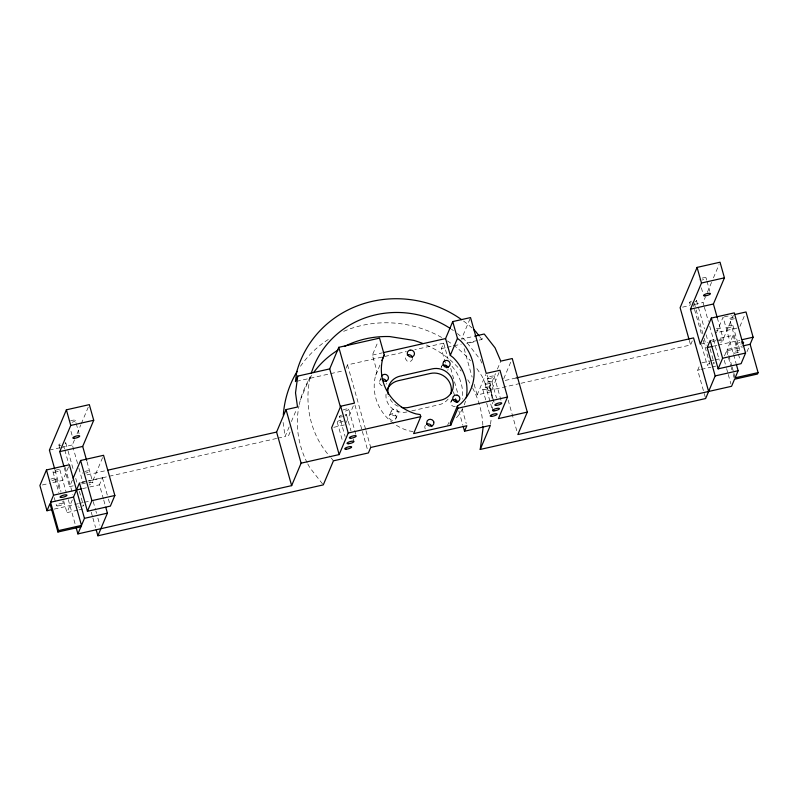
<?xml version="1.0" encoding="UTF-8"?>
<svg xmlns="http://www.w3.org/2000/svg" width="798" height="798" viewBox="0 0 798 798"><rect width="100%" height="100%" fill="white"/><g stroke="black" fill="none" stroke-linecap="round" stroke-linejoin="round"><path stroke-width="0.6" stroke-dasharray="3.99 2.99" d="M490.521 424.187L491.319 418.132M492.276 410.87L492.735 402.382M77.586 463.588L72.349 444.955L74.703 439.349M77.067 433.753L80.837 424.795M81.306 423.678L88.379 406.88M68.548 466.79L62.852 480.336L49.566 483.339M73.217 485.832L69.596 486.65L72.718 479.229M77.835 510.171L66.962 512.625L72.917 498.481M276.607 438.461L82.822 482.221L83.68 480.206M102.603 457.573L92.548 481.473L88.917 482.291M103.431 498.979L99.441 484.815L102.423 477.743L87.93 481.014M277.824 438.192L285.086 436.546L289.484 426.112M291.37 421.613L296.577 409.264M300.407 399.858L310.532 375.808C303.669 404.097 310.502 435.548 330.472 457.064M288.527 435.768L290.233 431.728M346.123 368.157L347.509 364.876L383.559 356.736M393.544 423.389A46.763 44.299 22.8 0 1 375.708 375.14L377.115 371.888L372.397 355.09L378.132 341.464M346.342 422.421L353.514 405.394M375.708 375.14L379.998 364.955M379.539 381.374L381.474 376.776M389.544 415.269L391.479 410.671M395.878 418.671A3.601 3.411 22.8 0 0 392.556 413.534L390.082 414.551A3.601 3.411 22.8 0 0 390.302 419.419A3.601 3.411 22.8 0 0 395.339 419.389L397.813 414.072A3.601 3.411 22.8 0 0 394.491 408.935L392.018 409.953A3.601 3.411 22.8 0 0 392.237 414.82A3.601 3.411 22.8 0 0 397.284 414.79L397.813 414.072M445.384 363L441.344 348.636L443.648 343.16L414.81 349.674M442.311 364.706L441.154 367.459A3.601 3.411 22.8 0 1 441.503 366.641L441.793 366.302M470.052 318.711L461.453 339.14L473.443 336.437M450.88 402.052L452.037 399.299M479.159 340.098L481.932 339.479L483.309 336.187M447.588 425.344L448.755 422.591M499.029 372.536L490.9 391.828L477.134 394.94L485.733 374.501M519.817 383.539L488.326 390.651L495.508 373.614M497.413 369.075L500.765 361.125M503.728 378.741L511.299 360.776M704.055 306.063L703.068 302.522L705.422 296.926M707.307 292.447L711.547 282.372M713.432 277.894L719.098 264.447M521.024 383.269L690.589 344.975L692.285 340.936M705.312 397.364L697.681 370.202L699.377 366.162M733.352 315.09L723.257 339.04L717.222 340.407M724.454 355.928L726.589 350.871L742.29 347.329M731.826 365.993L727.178 349.454L733.133 335.31L716.225 339.13M739.936 326.432L745.083 314.203M746.988 351.748L749.541 345.694M372.397 355.09L381.993 352.925M384.766 356.457L406.391 351.579M296.567 381.334L329.514 373.893M330.721 373.624L342.781 370.9M441.344 348.636L446.032 347.579M447.209 347.32L461.284 344.138M477.124 340.556L467.149 342.811L466.85 343.519L475.718 341.514M49.396 450.132L60.269 447.678M61.476 447.409L72.349 444.955M682.529 307.16L689.771 305.524M694.609 304.437L703.068 302.522M724.275 316.896L731.527 315.26M42.314 484.975L48.359 483.608M87.022 474.88L105.246 470.76M505.214 380.437L516.146 377.973M737.053 328.088L716.514 332.726L723.068 317.165L736.135 363.649M80.678 482.65L86.723 481.284M710.19 340.497L715.018 339.409M81.675 483.927L87.71 482.561M700.305 344.227L707.557 342.591M712.385 341.494L716.015 340.676M333.773 427.319L344.357 424.925M411.748 410.89L439.119 404.716A16.788 15.9 22.8 0 0 449.194 397.574M82.533 488.635L88.568 487.269M89.785 486.989L99.441 484.815M713.242 346.202L716.873 345.384M718.08 345.115L739.826 340.207M727.178 349.454L741.681 346.182M54.234 509.104L73.566 504.735M74.773 504.466L78.394 503.648M79.6 503.368L83.231 502.55M84.438 502.281L89.266 501.194M701.861 362.851L709.113 361.215M710.32 360.945L713.941 360.127M715.148 359.858L719.986 358.761M79.042 509.902L82.663 509.084M697.681 370.202L700.095 369.654M701.302 369.384L710.968 367.2M712.175 366.93L715.796 366.112M413.045 431.538L408.845 430.87A46.763 44.299 22.8 0 1 394.541 424.097M479.827 336.786L481.932 339.479M331.21 458.002L333.424 460.835M322.552 483.947L310.023 467.927A93.516 88.598 22.8 0 1 307.699 463.768M481.822 363.04L480.416 359.768L465.573 340.796A93.516 88.598 22.8 0 0 457.374 333.554M486.98 375.06L489.792 381.614L492.566 401.165M488.326 390.651L482.61 377.354A107.91 102.234 22.8 0 0 475.149 366.372M732.923 325.574L740.015 350.791M733.502 317.045A3.601 0.918 -15.7 0 0 729.611 319.14L736.704 344.357A3.601 0.918 -15.7 0 0 741.482 343.858M733.133 335.31L738.12 353.025M738.449 354.212L740.105 360.117M732.165 367.17L733.492 371.898M733.821 373.075L735.148 377.803M706.05 277.923L706.679 280.158M706.988 281.275L709.811 291.31M717.252 317.674L723.616 340.417M726.589 350.871L730.898 366.222M731.237 367.409L731.896 369.773M733.222 374.491L734.549 379.22M724.275 360.307L726.26 367.389M726.599 368.576L727.926 373.294M728.255 374.481L730.908 383.928M701.362 287.789L702.928 293.365M704.385 307.24L708.365 321.385M709.691 326.103L719.307 360.297M696.514 300.557L704.474 328.856M706.13 334.751L707.786 340.646M710.11 348.896L714.08 363.05M694.19 302.881L695.846 308.776M696.175 309.953L703.796 337.075M704.125 338.252L706.12 345.325M692.634 302.642L701.911 335.659M703.238 340.367L710.2 365.135A3.601 0.918 -15.7 0 1 707.168 364.985A3.601 0.918 -15.7 0 1 710.18 363.25M689.632 302.602L690.3 304.966M701.572 345.055L707.198 365.095M689.282 340.317L690.589 344.975M508.136 400.037L516.835 430.98M494.231 376.267L501.762 403.05M491.927 381.753L496.506 398.052M487.349 378.322L494.88 405.105M489.623 387.23L493.543 401.204M485.044 383.808L492.575 410.581M482.74 389.284L486.341 402.092M486.66 403.259L490.261 416.067M464.117 348.636L472.127 377.135M474.132 384.257L477.134 394.94M443.648 343.16L448.117 359.05M450.73 368.357L458.102 394.591M462.082 408.726L466.222 423.469M453.454 391.728L455.139 397.713M458.84 410.87L462.87 425.234M347.509 364.876L365.674 429.504M366.003 430.701L370.721 447.459M354.95 405.055L362.023 430.192M362.352 431.389L367.738 450.541M343.16 409.953A3.601 0.918 -15.7 0 1 348.716 409.135L356.247 435.917M346.412 414.611L350.99 430.91M353.285 439.07L353.943 441.394M341.634 415.11A3.601 0.918 -15.7 0 0 339.529 416.666L345.095 436.456M337.225 422.142L342.791 441.942M102.423 477.743L108.069 497.812M108.398 498.999L110.393 506.082M103.76 500.166L105.416 506.072M70.553 420.845A3.601 0.918 -15.7 0 1 75.331 420.346L75.96 422.581M76.269 423.698L79.102 433.743M86.962 461.613L92.897 482.84M93.226 501.553L95.551 509.822M95.88 510.999L96.548 513.363M97.875 518.082L99.86 525.174M70.962 431.329L72.219 435.788M78.892 468.246L82.822 482.221M91.241 512.166L92.568 516.895M92.907 518.072L95.561 527.518M65.805 442.98L67.79 450.052M68.119 451.229L73.755 471.279M75.75 478.351L77.406 484.246M79.391 491.319L83.371 505.473M63.8 446.481L64.468 448.835M64.798 450.022L68.778 464.167M58.922 445.035L59.92 448.566M65.217 467.438L72.837 494.551M64.229 467.568L69.596 486.65M59.88 469.872L66.304 492.605M68.279 499.638L75.251 524.446M55.032 470.182L60.997 491.398M63.65 500.835L66.962 512.625M56.309 478.361L60.169 492.117M62.753 501.294L63.391 503.588M52.997 471.927L58.803 492.566M54.254 497.613L56.508 505.633M283.091 422.411L285.086 436.546M455.269 406.401A3.601 3.411 22.8 0 1 453.424 406.342L452.566 405.973A3.601 3.411 22.8 0 1 451.798 400.546M412.506 358.372A3.601 3.411 22.8 0 1 410.611 361.215L409.743 361.494A3.601 3.411 22.8 0 1 407.05 360.965L405.454 358.771A3.601 3.411 22.8 0 1 405.903 356.197M382.082 385.663A3.601 3.411 22.8 0 1 381.185 379.349M386.441 383.379A3.601 3.411 22.8 0 1 386.092 384.197M451.977 366.282A44.359 42.025 22.8 0 1 462.401 399.05M348.716 409.135A3.601 0.918 -15.7 0 1 343.958 411.379M345.075 414.332A3.601 0.918 -15.7 0 1 345.085 415.838M342.522 416.696A3.601 0.918 -15.7 0 1 339.529 416.666M343.419 420.975A3.601 0.918 -15.7 0 1 338.322 422.431A3.601 0.918 -15.7 0 1 338.312 421.035A3.601 0.918 -15.7 0 1 343.409 419.818M451.429 329.215A93.516 88.598 22.8 0 1 453.444 330.611M463.568 321.065A107.91 102.234 22.8 0 1 472.097 328.068M462.581 408.686A46.763 44.299 22.8 0 1 456.037 418.252M465.483 401.095A46.763 44.299 22.8 0 1 463.089 407.628M307.15 462.71A93.516 88.598 22.8 0 1 299.001 405.783M299.25 404.586A93.516 88.598 22.8 0 1 312.208 374.531M426.361 345.005A93.516 88.598 22.8 0 1 461.194 371.06M467.738 379.778A93.516 88.598 22.8 0 1 472.047 386.93M472.616 387.988A93.516 88.598 22.8 0 1 482.85 425.214M300.467 366.272A107.91 102.234 22.8 0 1 329.724 338.581M343.659 331.34A107.91 102.234 22.8 0 1 442.172 337.754M447.379 340.926A107.91 102.234 22.8 0 1 452.446 344.387M453.434 345.115A107.91 102.234 22.8 0 1 470.481 360.746M425.304 428.925A3.601 3.411 22.8 0 1 424.945 428.087L424.815 427.199A3.601 3.411 22.8 0 1 425.843 424.805M716.385 328.786A3.601 0.918 -15.7 0 1 720.315 328.706A3.601 0.918 -15.7 0 1 716.405 330.671M718.838 340.916A3.601 0.918 -15.7 0 1 723.527 340.317A3.601 0.918 -15.7 0 1 720.634 342.262M50.743 479.189A3.601 0.918 -15.7 0 1 55.421 478.072A3.601 0.918 -15.7 0 1 55.431 479.359A3.601 0.918 -15.7 0 1 50.753 480.695M734.389 318.641A3.601 0.918 -15.7 0 1 729.611 319.14M736.704 344.357A3.601 0.918 -15.7 0 1 740.594 342.272M88.997 483.039A3.601 0.918 -15.7 0 1 92.927 482.96A3.601 0.918 -15.7 0 1 89.007 484.925M84.797 471.508A3.601 0.918 -15.7 0 1 89.576 471.01A3.601 0.918 -15.7 0 1 85.685 473.094M82.932 473.244A3.601 0.918 -15.7 0 1 82.693 472.815M82.683 505.194A3.601 0.918 -15.7 0 1 82.683 506.351M79.481 507.558A3.601 0.918 -15.7 0 1 78.603 507.728M77.805 506.301A3.601 0.918 -15.7 0 1 78.593 505.972M65.117 442.71A3.601 0.918 -15.7 0 1 65.117 443.858M61.037 445.234A3.601 0.918 -15.7 0 1 58.922 444.785A3.601 0.918 -15.7 0 1 61.905 443.179M75.331 420.346A3.601 0.918 -15.7 0 1 71.441 422.431M696.285 300.377A3.601 0.918 -15.7 0 1 695.198 301.784M690.968 302.891A3.601 0.918 -15.7 0 1 689.721 302.213A3.601 0.918 -15.7 0 1 692.614 300.756M713.392 362.771A3.601 0.918 -15.7 0 1 713.402 363.928M406.98 411.968A16.788 15.9 22.8 0 1 386.072 393.723M448.057 369.464A3.601 3.411 22.8 0 1 447.708 370.282M398.232 406.352A16.788 15.9 22.8 0 1 388.786 396.387M702.15 278.123A3.601 0.918 -15.7 0 1 706.08 278.043A3.601 0.918 -15.7 0 1 702.16 280.008M699.168 279.978A3.601 0.918 -15.7 0 1 699.168 279.729M488.685 378.601A3.601 0.918 -15.7 0 0 494.231 376.516A3.601 0.918 -15.7 0 0 489.463 376.766A3.601 0.918 -15.7 0 0 488.685 378.601M486.381 384.087A3.601 0.918 -15.7 0 0 491.927 382.003A3.601 0.918 -15.7 0 0 487.149 382.252A3.601 0.918 -15.7 0 0 486.381 384.087M484.067 389.564A3.601 0.918 -15.7 0 0 489.623 387.479A3.601 0.918 -15.7 0 0 484.845 387.728A3.601 0.918 -15.7 0 0 484.067 389.564M727.377 327.908A3.601 0.918 -15.7 0 0 732.923 325.823A3.601 0.918 -15.7 0 0 728.145 326.063A3.601 0.918 -15.7 0 0 727.377 327.908M734.459 353.125A3.601 0.918 -15.7 0 0 740.015 351.04A3.601 0.918 -15.7 0 0 735.237 351.29A3.601 0.918 -15.7 0 0 734.459 353.125M54.334 472.207A3.601 0.918 -15.7 0 0 59.88 470.122A3.601 0.918 -15.7 0 0 55.102 470.371A3.601 0.918 -15.7 0 0 54.334 472.207M57.845 505.912A3.601 0.918 -15.7 0 0 63.401 503.827A3.601 0.918 -15.7 0 0 58.623 504.077A3.601 0.918 -15.7 0 0 57.845 505.912"/><path stroke-width="1.2" d="M381.873 360.566L384.257 354.911L379.539 338.123L338.791 347.32L329.704 368.895L297.734 376.117L295.519 392.875L297.524 407.02L286.043 409.603L276.587 432.067L291.649 485.633L77.905 533.902L76.249 527.997M717.252 317.674L713.412 303.998L724.434 277.834L720.035 262.213L697.083 267.4L701.482 283.021L690.46 309.185L700.305 344.227L711.327 318.063L734.28 312.876L745.571 353.045L741.103 363.659L718.15 368.846L710.19 340.497L707.208 347.569L715.178 375.918L705.641 398.541L480.236 449.444L482.95 428.875A93.516 88.598 22.8 0 0 482.9 426.441M86.633 460.446L82.693 446.431L93.715 420.267L89.326 404.636L66.374 409.823L49.396 450.132L54.703 468.995M77.905 533.902L84.458 518.341L69.406 464.775L46.454 469.962L39.9 485.513L46.992 510.74L51.82 509.643M63.91 466.421L59.74 451.608L70.763 425.444L66.374 409.823M46.992 510.74L49.965 503.668L57.935 532.007L80.887 526.83M57.935 532.007L58.533 530.59L50.563 502.251L53.546 495.179L46.454 469.962M73.167 478.162L80.608 460.486L103.56 455.299L114.852 495.478L110.393 506.082L87.441 511.269L79.471 482.92L73.516 497.064L81.486 525.413L58.533 530.59M87.441 511.269L91.91 500.655L80.608 460.486M480.236 449.444L490.361 425.394L464.556 431.219L466.86 425.743L370.721 447.459L368.407 452.935L333.424 460.835L323.29 484.885L97.885 535.787L107.411 513.154L105.755 507.249M297.734 376.117L295.43 381.594L296.726 371.808A107.91 102.234 22.8 0 1 461.573 319.619M291.649 485.633L301.105 463.169L286.043 409.603M338.791 347.32L354.472 403.12L340.706 406.232L331.619 427.798L339.15 454.581L301.105 463.169M339.15 454.581L348.227 433.015L340.706 406.232M466.261 397.713A46.763 44.299 22.8 0 0 453.214 357.584L450.301 355.349L445.583 338.561L452.735 321.594L470.531 317.574L486.211 373.374L499.987 370.262L507.518 397.045L498.431 418.611L527.298 412.097L512.246 358.531L500.765 361.125L495.049 347.818L484.236 334.003L474.64 336.167M384.257 354.911L382.86 358.172A46.763 44.299 22.8 0 0 415.987 413.903L420.187 414.561L420.765 416.636L413.623 433.603L450.78 425.214L457.922 408.237L457.344 406.172L460.735 403.758A46.763 44.299 22.8 0 0 460.366 340.606L457.454 338.382L452.735 321.594M450.301 355.349L457.454 338.382M457.344 406.172L450.202 423.149L450.78 425.214M527.298 412.097L517.842 434.551L731.576 386.292L734.549 379.22L757.501 374.033L758.1 372.616L750.13 344.277L753.113 337.205L746.02 311.978L735.148 314.442M697.083 267.4L680.115 307.709L688.953 339.16M718.15 368.846L722.619 358.232L711.327 318.063M736.464 364.826L738.13 370.731L735.148 377.803L758.1 372.616M407.259 355.03L408.127 354.751A3.601 3.411 22.8 0 1 412.416 357.474M383.19 352.656L445.583 338.561M70.763 425.444L93.715 420.267M701.482 283.021L724.434 277.834M59.74 451.608L82.693 446.431M690.46 309.185L713.412 303.998M107.68 470.212L276.587 432.067M516.146 377.973L693.562 337.903L708.624 391.469M53.546 495.179L81.326 488.905M707.208 347.569L712.035 346.482M742.24 339.659L753.113 337.205M348.227 433.015L420.765 416.636M457.922 408.237L507.518 397.045M50.563 502.251L73.516 497.064M742.888 345.913L750.13 344.277M91.91 500.655L114.852 495.478M722.619 358.232L745.571 353.045M84.458 518.341L107.411 513.154M715.178 375.918L738.13 370.731M479.119 335.888L475.618 331.409A107.91 102.234 22.8 0 0 473.882 329.724M431.828 426.531L431.469 425.693A3.601 3.411 22.8 0 0 426.581 424.277M446.052 365.394L446.72 367.788M455.468 398.91L456.476 402.491M463.209 426.431L464.556 431.219M329.704 368.895L340.387 406.88M96.219 529.882L97.885 535.787M452.526 400.027A3.601 3.411 22.8 0 1 454.311 399.618L455.239 399.768A3.601 3.411 22.8 0 1 457.773 402.282M382.412 380.127A3.601 3.411 22.8 0 0 384.018 381.065L384.945 381.215A3.601 3.411 22.8 0 0 386.691 374.861L385.833 374.491A3.601 3.411 22.8 0 0 381.823 375.968M382.043 379.03A3.601 3.411 22.8 0 1 383.898 379.09L384.756 379.459A3.601 3.411 22.8 0 1 386.431 381.604M311.21 373.484A93.516 88.598 22.8 0 1 450.411 328.547M313.624 372.536A93.516 88.598 22.8 0 1 337.973 350.103M344.397 346.492A93.516 88.598 22.8 0 1 389.693 336.566L413.723 340.387A93.516 88.598 22.8 0 1 422.96 343.569M283.32 415.1A107.91 102.234 22.8 0 1 297.165 371.349M741.472 342.103A3.601 0.918 -15.7 0 1 742.26 343.529M387.17 389.713A16.788 15.9 22.8 0 1 398.202 380.726L430.331 373.464A16.788 15.9 22.8 0 1 450.83 393.763M401.354 407.359A16.788 15.9 22.8 0 0 408.915 407.369L441.055 400.117A16.788 15.9 22.8 0 0 452.725 380.865A16.788 15.9 22.8 0 0 432.267 368.866L400.137 376.127A16.788 15.9 22.8 0 0 388.207 394.352M442.81 365.434A3.601 3.411 22.8 0 1 448.047 367.688M444.007 361.354L443.439 362.053A3.601 3.411 22.8 0 0 448.346 366.9L449.075 366.372A3.601 3.411 22.8 0 0 449.055 361.514A3.601 3.411 22.8 0 0 444.007 361.354M410.062 350.152L409.194 350.432A3.601 3.411 22.8 0 0 407.399 354.172L408.985 356.367A3.601 3.411 22.8 0 0 411.678 356.906L412.546 356.616A3.601 3.411 22.8 0 0 414.441 353.773L414.352 352.876A3.601 3.411 22.8 0 0 410.062 350.152M457.174 395.17L456.247 395.03A3.601 3.411 22.8 0 0 454.501 401.374L455.359 401.753A3.601 3.411 22.8 0 0 459.718 399.459A3.601 3.411 22.8 0 0 457.174 395.17M433.763 421.933L433.404 421.095A3.601 3.411 22.8 0 0 426.75 422.601L426.88 423.489A3.601 3.411 22.8 0 0 431.259 426.062A3.601 3.411 22.8 0 0 433.763 421.933M491.598 416.347A3.601 0.918 -15.7 0 0 497.144 414.262A3.601 0.918 -15.7 0 0 492.366 414.511A3.601 0.918 -15.7 0 0 491.598 416.347M493.902 410.87A3.601 0.918 -15.7 0 0 499.458 408.785A3.601 0.918 -15.7 0 0 494.68 409.035A3.601 0.918 -15.7 0 0 493.902 410.87M496.216 405.384A3.601 0.918 -15.7 0 0 501.762 403.299A3.601 0.918 -15.7 0 0 496.984 403.549A3.601 0.918 -15.7 0 0 496.216 405.384M348.387 443.728A3.601 0.918 -15.7 0 0 353.943 441.643A3.601 0.918 -15.7 0 0 349.165 441.893A3.601 0.918 -15.7 0 0 348.387 443.728M350.701 438.242A3.601 0.918 -15.7 0 0 356.247 436.157A3.601 0.918 -15.7 0 0 351.469 436.406A3.601 0.918 -15.7 0 0 350.701 438.242M346.083 449.204A3.601 0.918 -15.7 0 0 351.639 447.119A3.601 0.918 -15.7 0 0 346.861 447.369A3.601 0.918 -15.7 0 0 346.083 449.204M61.416 497.433A3.601 0.918 -15.7 0 0 66.972 495.349A3.601 0.918 -15.7 0 0 62.194 495.588A3.601 0.918 -15.7 0 0 61.416 497.433M74.174 438.301A3.601 0.918 -15.7 0 0 79.73 436.217A3.601 0.918 -15.7 0 0 74.952 436.466A3.601 0.918 -15.7 0 0 74.174 438.301M704.893 295.878A3.601 0.918 -15.7 0 0 710.439 293.794A3.601 0.918 -15.7 0 0 705.661 294.043A3.601 0.918 -15.7 0 0 704.893 295.878"/></g></svg>
